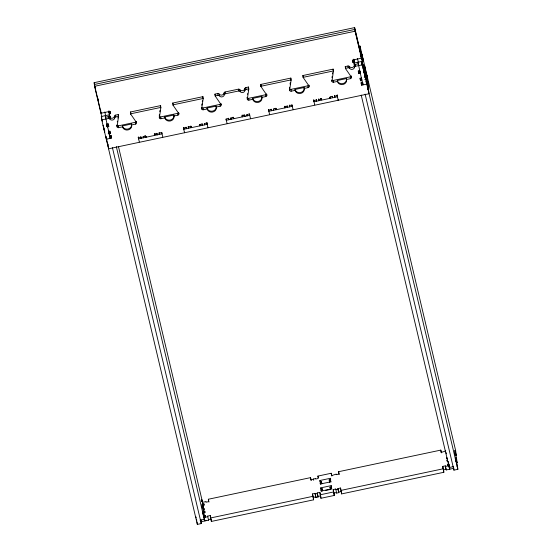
<?xml version="1.0" encoding="UTF-8"?>
<svg xmlns="http://www.w3.org/2000/svg" width="552" height="552" viewBox="0 0 552 552"><rect width="100%" height="100%" fill="white"/><g stroke="black" fill="none" stroke-linecap="round" stroke-linejoin="round"><path stroke-width="0.83" d="M103.514 127.015L103.189 125.269M359.78 71.111L360.194 73.112M117.3 121.826L117.39 121.198M117.852 118.052L117.942 117.417M118.218 115.534L118.314 114.899A1.332 1.187 -6.7 0 0 118.287 114.561L115.54 115.14A1.332 1.187 -6.7 0 0 114.492 116.168A2.663 2.374 -6.7 0 1 109.579 117.21A1.332 1.187 -6.7 0 0 108.171 116.7L108.385 118.507A1.332 1.187 -6.7 0 1 109.793 119.018A2.663 2.374 -6.7 0 0 114.706 117.983A1.332 1.187 -6.7 0 1 115.754 116.955L118.501 116.375A1.332 1.187 -6.7 0 1 118.521 116.713L117.052 126.787A1.332 1.187 -6.7 0 0 118.632 127.671L122.537 126.843A4.664 4.154 -6.7 0 0 128.05 129.927A4.664 4.154 -6.7 0 0 131.652 124.918L135.564 124.09A1.332 1.187 -6.7 0 0 136.592 122.661L136.489 121.75M159.245 115.402L159.335 114.775M159.797 111.621L159.976 110.365M160.349 107.847L160.625 105.956A1.332 1.187 -6.7 0 0 160.597 105.618L130.382 112.001L130.589 113.815A1.332 1.187 -6.7 0 0 130.727 114.133L136.592 122.661M178.807 112.918L178.903 113.712A1.332 1.187 -6.7 0 1 177.875 115.147L173.963 115.968A4.664 4.154 -6.7 0 1 170.361 120.978A4.664 4.154 -6.7 0 1 164.848 117.9L160.942 118.728A1.332 1.187 -6.7 0 1 159.362 117.845L160.832 107.771A1.332 1.187 -6.7 0 0 160.811 107.426L130.589 113.815M201.735 105.197L201.922 103.942M202.287 101.423L202.384 100.788M202.839 97.642L202.936 97.014A1.332 1.187 -6.7 0 0 202.908 96.669L172.693 103.058L173.038 105.19L178.903 113.712M221.131 104.086L221.214 104.77A1.332 1.187 -6.7 0 1 220.186 106.198L216.274 107.026A4.664 4.154 -6.7 0 1 212.672 112.035A4.664 4.154 -6.7 0 1 207.159 108.951L203.253 109.779A1.332 1.187 -6.7 0 1 201.673 108.903L203.143 98.822A1.332 1.187 -6.7 0 0 203.122 98.484L172.9 104.873A1.332 1.187 -6.7 0 0 173.038 105.19M247.551 94.295L247.648 93.661M248.103 90.514L248.2 89.886M248.379 88.624L248.566 87.368A1.332 1.187 -6.7 0 0 248.538 87.023L245.792 87.602A1.332 1.187 -6.7 0 0 244.75 88.63A2.663 2.374 -6.7 0 1 239.837 89.672A1.332 1.187 -6.7 0 0 238.423 89.162L225.119 91.977A1.332 1.187 -6.7 0 0 224.071 93.005A2.663 2.374 -6.7 0 1 219.158 94.047A1.332 1.187 -6.7 0 0 217.75 93.529L215.004 94.116L215.211 95.924A1.332 1.187 -6.7 0 0 215.349 96.248L221.214 104.77M266.726 94.102L266.844 95.123A1.332 1.187 -6.7 0 1 265.816 96.552L261.91 97.38A4.664 4.154 -6.7 0 1 258.308 102.389A4.664 4.154 -6.7 0 1 252.788 99.305L248.883 100.133A1.332 1.187 -6.7 0 1 247.31 99.25L248.779 89.176A1.332 1.187 -6.7 0 0 248.752 88.837L246.006 89.417A1.332 1.187 -6.7 0 0 244.964 90.445A2.663 2.374 -6.7 0 1 240.051 91.487A1.332 1.187 -6.7 0 0 238.636 90.976L225.326 93.785A1.332 1.187 -6.7 0 0 224.284 94.82A2.663 2.374 -6.7 0 1 219.372 95.855A1.332 1.187 -6.7 0 0 217.964 95.344L215.211 95.924M289.496 87.865L289.586 87.237M290.048 84.09L290.235 82.828M290.6 80.309L290.876 78.418A1.332 1.187 -6.7 0 0 290.849 78.08L260.634 84.47L260.848 86.278A1.332 1.187 -6.7 0 0 260.979 86.595L266.844 95.123M309.051 85.27L309.154 86.174A1.332 1.187 -6.7 0 1 308.126 87.609L304.221 88.437A4.664 4.154 -6.7 0 1 300.619 93.44A4.664 4.154 -6.7 0 1 295.099 90.362L291.194 91.19A1.332 1.187 -6.7 0 1 289.621 90.307L291.09 80.233A1.332 1.187 -6.7 0 0 291.063 79.888L260.848 86.278M331.993 77.659L332.173 76.404M332.545 73.885L332.725 72.622M333.097 70.104L333.187 69.476A1.332 1.187 -6.7 0 0 333.16 69.131L302.945 75.52L303.158 77.335A1.332 1.187 -6.7 0 0 303.289 77.653L309.154 86.174M351.431 76.894L351.465 77.232A1.332 1.187 -6.7 0 1 350.437 78.667L346.532 79.488A4.664 4.154 -6.7 0 1 342.93 84.497A4.664 4.154 -6.7 0 1 337.41 81.42L333.505 82.241A1.332 1.187 -6.7 0 1 331.931 81.365L333.401 71.291A1.332 1.187 -6.7 0 0 333.373 70.946L303.158 77.335M101.851 117.093L94.571 86.298L94.144 82.676L354.653 27.6L361.029 54.565M94.571 86.298L355.081 31.222L354.653 27.6M358.565 46.43L360.035 46.12L455.648 450.598L456.207 455.331L455.227 455.538M359.614 51.053L360.594 50.846L360.035 46.12M360.27 54.531L361.008 54.372L362.098 58.995L361.367 59.154M361.194 54.738L361.926 54.586L363.354 60.968L361.801 54.241L361.926 54.586M361.229 54.876L361.96 54.717L362.071 55.628L361.332 55.78M360.704 55.676L361.684 55.469L360.594 50.846M361.305 55.648L362.036 55.49M360.704 56.835L361.684 56.635L361.553 55.524L361.829 56.684L360.849 56.884M108.53 111.366L109.261 111.207L109.406 112.415L108.427 112.622M361.222 57.939L361.953 57.787L361.684 56.635M100.802 112.056L101.188 113.215M100.947 113.263L110.062 111.338L110.614 113.65L109.31 113.926L109.096 112.111L110.4 111.835L110.614 113.65M353.97 60.34L352.673 60.616L352.887 62.431L354.184 62.155L353.832 59.133M361.877 59.802L363.099 59.533L363.202 60.437L362.471 60.603M200.749 519.715L201.252 523.572L197.347 524.4L101.734 119.915L101.326 116.493L109.144 114.844L109.862 117.873M354.598 66.33L354.018 63.073L361.836 61.424L362.926 66.04L362.436 66.143M108.992 116.444L109.855 116.237L110 117.445L109.51 117.548M361.815 62.969L362.547 62.811L355.081 31.222M109.144 114.844L109.33 116.437L105.425 117.279L105.584 117.955M345.255 66.578L348.001 65.998A1.332 1.187 -6.7 0 1 349.409 66.509A2.663 2.374 -6.7 0 0 354.322 65.467A1.332 1.187 -6.7 0 1 355.371 64.439L355.585 66.254A1.332 1.187 -6.7 0 0 354.536 67.282A2.663 2.374 -6.7 0 1 349.623 68.317A1.332 1.187 -6.7 0 0 348.215 67.806L345.469 68.386L345.255 66.578A1.332 1.187 -6.7 0 0 345.386 66.895L345.752 67.427M354.205 64.667L358.117 63.839L358.276 64.529M109.089 117.259L109.82 117.1L109.724 116.286L110 117.445M361.781 63.832L362.512 63.68L362.416 62.866L362.692 64.018L361.96 64.177M101.734 119.915L108.385 118.507M355.585 66.254L362.236 64.846L361.836 61.424M361.808 65.039L362.788 64.832L362.512 63.68M363.609 65.584L364.589 65.371L365.417 70.104L364.686 70.263M364.147 67.316L364.796 67.178L367.073 76.811M362.56 67.993L364.127 67.661L363.506 64.75L364.624 71.891L364.555 71.291M364.141 67.951L364.872 67.792M364.127 69.759L365.348 69.504L365.417 70.104M108.178 123.869L106.915 124.483L106.846 123.917M360.29 72.415L360.152 73.375L358.848 73.651L358.303 71.339L359.566 70.725M103.196 125.283L103.548 125.614M106.722 124.945L107.102 124.455L107.564 126.787M359.794 71.022L360.152 71.367M363.568 70.642L365.251 76.963L363.809 70.594M103.583 125.759L103.445 126.718M106.757 125.09L108.468 124.724M358.848 73.651L358.634 71.836L360.18 71.512M363.602 70.787L363.954 71.643L363.464 71.746M106.833 125.849L107.316 125.746M363.43 71.601L363.92 71.498M106.867 125.994L107.35 125.89L107.461 126.794L108.765 126.518L108.585 125.049M106.46 126.47L108.019 126.139M117.052 126.787L116.838 124.98A1.332 1.187 -6.7 0 0 118.418 125.856L135.35 122.275A1.332 1.187 -6.7 0 0 136.192 121.744M159.28 116.341A1.332 1.187 -6.7 0 0 160.729 116.914L177.661 113.332A1.332 1.187 -6.7 0 0 178.572 112.691M201.735 107.585A1.332 1.187 -6.7 0 0 203.039 107.971L219.972 104.39A1.332 1.187 -6.7 0 0 220.979 103.521M247.31 99.25L247.096 97.442A1.332 1.187 -6.7 0 0 248.669 98.318L265.602 94.744A1.332 1.187 -6.7 0 0 266.512 94.102M289.531 88.803A1.332 1.187 -6.7 0 0 290.98 89.376L307.912 85.795A1.332 1.187 -6.7 0 0 308.823 85.153M331.987 80.054A1.332 1.187 -6.7 0 0 333.291 80.433L350.223 76.852A1.332 1.187 -6.7 0 0 351.265 75.865L351.348 76.21M122.537 126.843L122.434 125.939L131.548 124.007L131.652 124.918M164.848 117.9L164.744 116.989L173.859 115.064L173.963 115.968M207.159 108.951L207.055 108.047L216.17 106.122L216.274 107.026M252.788 99.305L252.685 98.401L261.8 96.476L261.91 97.38M295.099 90.362L294.996 89.459L304.111 87.526L304.221 88.437M337.41 81.42L337.306 80.509L346.421 78.584L346.532 79.488M365.797 74.665L366.528 74.513L367.149 77.425L366.418 77.577M365.624 75.32L366.866 75.01L367.149 77.425M104.721 130.576L104.604 131.604M364.499 75.652L364.982 75.548L365.093 76.459L364.603 76.562M364.244 77.232L365.803 76.9L365.734 76.293M109.862 130.996L108.599 131.611L108.537 131.1M360.532 80.778L360.318 78.964L361.622 78.688L361.836 80.502L360.532 80.778L359.987 78.467L361.291 78.191L361.243 77.791M110.276 132.176L110.448 133.646L109.144 133.922L108.93 132.107L110.152 131.852M108.192 133.791L109.751 133.46M364.789 79.543L366.356 79.212L366.066 76.797M111.318 136.606L111.497 138.076L106.281 139.18L106.246 136.71M110.911 135.426L109.648 136.04L109.579 135.475M365.776 81.841L366.507 81.689L366.79 84.104L361.581 85.208L361.036 82.897L362.298 82.282M366.694 82.055L367.798 81.799L366.707 77.176M106.398 137.296L106.212 137.965M109.655 136.606L111.283 136.268M361.581 85.208L361.367 83.393L362.995 83.048M366.721 83.262L367.942 83.007L367.798 81.799M106.86 139.628L106.791 139.021M366.321 84.152L367.052 84.001L366.88 84.656M367.528 87.037L368.26 86.885L368.536 88.037L368.674 89.251L367.942 89.403M367.804 88.196L368.536 88.037M107.799 144.686L107.971 144.031M367.508 89.162L368.239 89.01L368.308 89.61L367.818 89.714M139.345 141.954L138.297 137.669L140.898 137.117L140.843 136.668M143.196 136.572L143.341 137.814L143.071 136.661L145.638 135.771M155.45 133.86A1 0.455 -13.3 0 1 154.525 134.515L154.629 135.426L154.36 134.274L156.961 133.722L156.913 133.267M159.211 132.721L159.411 134.419L159.135 133.267L161.701 132.37M184.471 132.176L184.54 132.749L183.45 128.126L186.017 127.236M188.308 126.684L188.501 128.271L188.225 127.112L190.833 126.56L190.778 126.111M200.555 124.497A1 0.455 -13.3 0 1 199.679 124.973L199.79 125.884L199.513 124.724L202.08 123.834M204.392 123.4L204.564 124.876L204.288 123.717L206.855 122.827M227.051 123.413L225.996 119.128L228.562 118.238M230.874 117.804L231.047 119.273L230.777 118.121L233.337 117.231M242.901 115.085A1 0.455 -13.3 0 1 243.08 115.534A1 0.455 -13.3 0 1 242.231 115.982L242.335 116.886L242.066 115.734L244.626 114.844M246.951 114.519L247.11 115.879L246.841 114.719L249.407 113.829M269.604 114.416L268.548 110.131L271.156 109.579L271.101 109.13M273.454 109.034L273.599 110.276L273.323 109.123L275.89 108.233M285.674 106.246A1 0.455 -13.3 0 1 284.777 106.984L284.887 107.895L284.611 106.736L287.219 106.184L287.164 105.736M289.462 105.184L289.662 106.881L289.386 105.729L291.953 104.839M314.757 104.866L313.702 100.588L316.31 100.036L316.255 99.581M318.552 99.036L318.752 100.733L318.476 99.574L321.085 99.029L321.029 98.573M330.848 96.862A1 0.455 -13.3 0 1 329.93 97.435L330.041 98.346L329.765 97.193L332.332 96.296M334.629 95.751L334.816 97.338L334.546 96.179L337.148 95.627L337.093 95.179M191.537 126.691L190.999 126.808A1 0.455 -13.3 0 1 190.019 126.677M321.795 99.153L321.25 99.27A1 0.455 -13.3 0 1 320.243 99.105M108.468 148.053L108.523 146.342M368.543 91.37L369.067 93.736L108.558 148.812L108.489 148.205M201.204 500.16L201.935 500.002L202.211 501.161L201.342 501.368M201.404 500.712L202.135 500.554L118.528 146.866M203.371 507.543L202.349 502.368L205.951 501.602L206.027 502.21L208.628 501.658L208.345 499.243L310.555 477.632L311.211 480.406M310.555 477.632L310.838 480.054L315.53 478.439L315.599 479.046L318.207 478.494L317.917 476.079L331.228 473.264L331.883 476.038M331.228 473.264L331.517 475.679L336.209 474.071L336.278 474.672L338.887 474.12L338.597 471.705L440.806 450.101L441.462 452.868M445.788 450.901L441.089 452.516L440.806 450.101M202.549 504.079L203.854 503.803L204.185 505.19M201.687 504.286L202.418 504.128L202.846 505.936M454.379 450.867L455.648 450.598M201.832 505.494L202.563 505.342L202.418 504.128M202.694 505.287L203.998 505.011L203.854 503.803M321.857 483.517L321.367 481.434L320.063 481.71L319.925 480.502L330.344 478.301L330.669 479.688M454.524 452.074L455.255 451.916L455.117 450.708L456.207 455.331M202.439 505.991L202.929 505.887M201.963 506.598L202.694 506.446L202.963 507.598L202.101 507.812M454.655 453.178L455.386 453.026L455.662 454.179L454.793 454.386M202.101 506.646L202.839 506.494L202.563 505.342M329.641 482.276L329.185 479.785L330.482 479.509L330.344 478.301M454.8 453.226L455.531 453.075L455.255 451.916M329.316 480.889L330.613 480.613L330.758 481.827L320.339 484.028L320.195 482.821L321.499 482.545L321.367 481.434M202.784 508.909L204.412 508.537L204.55 509.744L203.253 510.02L203.909 513.498M203.419 511.421L204.716 511.145L205.047 512.532M202.549 511.628L203.288 511.469L203.971 514.361M455.248 458.201L455.98 458.05L457.07 462.673L456.338 462.824M202.95 512.484L203.929 512.277L203.619 510.979M455.642 459.064L456.621 458.857L455.386 453.026M202.694 512.836L203.426 512.677L203.288 511.469M203.557 512.629L204.861 512.353L204.716 511.145M322.658 490.976L322.23 488.775L320.926 489.051L320.788 487.844L331.207 485.643L331.538 487.03M455.386 459.416L456.118 459.257L455.98 458.05M202.791 513.65L203.522 513.491L203.798 514.65L202.936 514.857M455.483 460.23L456.214 460.071L456.49 461.231L455.628 461.437M202.97 513.988L203.702 513.836L203.426 512.677M330.469 489.327L330.048 487.126L331.352 486.85L331.207 485.643M455.662 460.568L456.394 460.416L456.118 459.257M330.144 487.94L331.448 487.664L331.586 488.872L321.167 491.073L321.022 489.865L322.327 489.589L322.23 488.775M203.936 515.858L205.24 515.582L205.572 516.969M449.004 465.702L448.955 465.295L447.658 465.571L447.513 464.363L448.817 464.087M203.398 516.299L204.378 516.092M325.611 490.466L329.62 489.617M203.364 516.417L203.854 516.313L204.951 520.936L204.902 520.536L206.207 520.26M448.873 465.75L448.976 464.494M205.24 515.582L205.385 516.789L204.081 517.065L204.13 517.466L207.731 516.707L207.662 516.106L210.264 515.554L210.595 516.941M210.264 515.554L211.368 521.433L313.577 499.829L312.473 493.943L315.075 493.391L315.972 497.462L318.124 497.007L317.234 492.936L319.843 492.384L320.498 495.158M319.843 492.384L320.947 498.27L334.257 495.454L333.153 489.576L335.754 489.024L336.644 493.095L338.804 492.639L337.914 488.568L340.522 488.016L340.846 489.403M340.522 488.016L341.626 493.902L443.829 472.291L442.725 466.406L445.333 465.86L446.223 469.931L453.73 468.337L453.599 467.765M203.509 517.624L203.998 517.521L203.854 516.313M315.972 497.462L315.151 493.999L317.31 493.543L317.234 492.936M337.914 488.568L337.983 489.169L335.83 489.624L335.754 489.024M446.223 469.931L445.402 466.461L449.121 465.702M204.026 518.728L204.343 519.28L200.431 520.108L200.383 519.694M449.638 466.806L449.149 466.909L449.218 467.509L453.13 466.688L453.082 466.309M210.547 517.969L312.756 496.358M320.125 494.806L333.436 491.991M340.805 490.431L443.014 468.827M200.121 520.308L201.094 520.101M456.718 466.06L457.449 465.902L456.214 460.071M313.577 499.829L313.294 497.414L315.896 496.862M318.055 496.407L320.664 495.855L320.947 498.27M334.257 495.454L333.974 493.039L336.575 492.487L336.644 493.095M338.735 492.032L341.336 491.48L341.626 493.902M443.829 472.291L443.546 469.876L446.154 469.324M211.368 521.433L211.085 519.018L208.477 519.57L208.552 520.177L201.038 521.764L200.562 519.742M365.107 94.102L453.944 470.152L457.856 469.324L457.449 465.902M345.469 68.386A1.332 1.187 -6.7 0 0 345.6 68.71L351.465 77.232M302.945 75.52A1.332 1.187 -6.7 0 0 303.076 75.838L303.441 76.376M260.634 84.47A1.332 1.187 -6.7 0 0 260.765 84.787L261.13 85.319M215.004 94.116A1.332 1.187 -6.7 0 0 215.135 94.433L215.501 94.965M173.19 103.907L172.824 103.376A1.332 1.187 -6.7 0 1 172.693 103.058M130.382 112.001A1.332 1.187 -6.7 0 0 130.513 112.325L130.879 112.856M104.618 131.68L104.728 132.052L104.687 131.638M367.666 81.848L367.942 83.007M363.575 65.35L367.039 79.992M361.243 56.38L354.867 29.415L94.357 84.484L100.733 111.449M363.789 67.165L367.252 81.799M364.003 68.979L366.28 78.605M365.803 76.9L366.356 79.212M367.584 84.629L368.674 89.251M366.507 81.689L368.853 91.922M362.236 64.846L457.856 469.324M358.4 62.624L357.489 58.54M358.082 62.893L357.931 62.245L362.885 84.932L362.616 82.669M359.904 71.422L360.09 72.202M361.622 78.688L361.781 79.35M362.436 82.117L362.83 83.773M453.323 466.606L453.461 467.185M358.434 70.973L358.634 71.836M360.118 78.094L360.318 78.964M361.16 82.524L361.367 83.393M354.736 64.467L353.584 59.368M354.653 64.736L354.66 65.026M448.5 462.155L448.403 461.727L448.5 462.555M354.018 63.073L354.632 65.674M448.783 463.942L449.073 465.17M448.735 464.542L449.073 465.991M449.169 466.392L449.825 469.166L449.776 468.765M449.218 467.509L361.215 95.082M447.01 458.705L446.685 457.318L446.823 458.526M447.32 461.313L446.989 459.926L447.134 461.134M352.887 62.431L352.335 60.12L361.457 58.188L361.008 54.372M447.513 464.363L447.844 465.75M442.725 466.406L443.546 469.876M337.258 95.192L337.362 95.62M337.148 95.627L338.238 100.25L338.176 99.684M332.373 96.641L332.608 97.456M321.195 98.58L321.45 99.67M321.402 99.926L321.085 99.029M316.31 100.036L316.579 101.188L316.393 99.608M313.853 100.015L314.185 101.402M291.994 105.177L293.05 109.462M287.219 106.184L287.488 107.343L287.357 106.212M284.722 106.294L284.977 107.378M284.777 106.984L284.935 107.633M275.068 108.482A1 0.455 -13.3 0 0 276.097 108.82L276.248 109.468M275.931 108.571L276.2 109.731L276.097 108.82M271.156 109.579L271.425 110.738L271.363 110.172M268.762 110.124L268.61 109.475L268.824 111.283L292.263 106.329L292.125 105.121M338.597 471.705L339.252 474.478M249.442 114.174L250.498 118.452M337.983 489.169L338.804 492.639M244.667 115.182L244.943 116.334L244.86 115.658M333.153 489.576L333.974 493.039M330.613 480.613L330.945 481.999M331.448 487.664L331.773 489.051M329.185 479.785L329.675 481.861M242.121 115.078L242.376 116.161M330.048 487.126L330.372 488.513M242.231 115.982L242.383 116.631M321.499 482.545L321.823 483.931M319.925 480.502L320.25 481.889M320.195 482.821L320.526 484.207M233.544 117.341L233.744 118.211M232.647 117.286A1 0.455 -13.3 0 0 232.661 117.762A1 0.455 -13.3 0 0 233.544 117.817L233.703 118.466M233.379 117.569L233.655 118.721L233.544 117.817M320.788 487.844L321.112 489.231M317.917 476.079L318.249 477.466M321.022 489.865L321.354 491.252M228.604 118.576L228.88 119.736L228.714 118.376M317.31 493.543L318.124 497.007M313.37 478.894L313.702 480.281M312.473 493.943L313.294 497.414M207.007 122.723L207.11 123.158M206.897 123.165L207.987 127.788L207.918 127.222M202.122 124.179L202.391 125.332L202.232 123.972M199.679 124.973L199.831 125.628M190.944 126.118L191.199 127.208M191.151 127.464L190.833 126.56M186.052 127.574L186.328 128.726L186.155 127.257M183.602 127.553L183.926 128.94M183.561 127.684L183.864 128.982M161.743 132.715L162.792 136.993M156.961 133.722L157.237 134.881L157.12 133.86M154.47 133.825L154.726 134.916M154.525 134.515L154.677 135.171M144.81 136.068A1 0.455 -13.3 0 0 145.838 136.351L145.997 137.006M145.673 136.109L145.949 137.262L145.838 136.358M140.898 137.117L141.174 138.276L141.036 137.144M138.407 137.227L138.511 137.662M208.345 499.243L209.001 502.016M207.662 516.106L208.552 520.177M202.839 504.445L201.935 500.002M202.95 506.37L203.412 508.323M109.061 111.069L109.427 112.608M203.467 510.324L202.694 506.446M203.253 510.02L203.909 512.794M110.4 118.542L108.71 111.131M109.82 117.1L109.993 117.824M204.454 518.024L203.522 513.491M109.33 116.437L109.724 118.093M204.343 519.28L116.306 146.549M108.378 123.986L108.482 124.421M111.111 135.544L111.214 135.978M108.213 124.207L108.765 126.518M109.903 131.335L110.448 133.646M110.945 135.764L111.497 138.076M105.708 116.051L104.797 111.959M105.391 116.32L105.232 115.665L110.193 138.352L109.924 136.089M106.991 123.903L107.688 126.863M108.93 132.107L109.351 133.874M109.745 135.537L110.138 137.2M201.252 523.572L112.429 147.681M94.144 82.676L94.723 85.125M95.11 86.761L95.689 89.21M97.814 98.201L98.587 101.465M100.547 109.662L100.754 110.531M101.161 112.263L101.32 112.912M101.326 116.493L101.837 118.659M102.161 120.032L102.403 121.047M195.988 516.934L196.229 517.942M196.533 519.246L196.788 520.329M105.998 136.765L106.274 137.917M107.73 144.079L107.902 144.803M108.171 145.963L108.275 146.39M103.307 125.67L103.493 126.449M103.693 127.312L104.093 128.989M104.19 129.423L104.597 131.176M106.357 138.573L106.84 140.615M106.915 140.932L107.357 142.809M107.433 143.12L107.923 145.19M108.061 145.79L108.344 146.998M103.541 127.132L104.583 131.528M456.621 458.857L457.07 462.673M455.531 453.075L455.662 454.179M456.394 460.416L456.49 461.231M453.696 468.006L453.944 470.152M446.126 452.585L446.271 453.792M445.333 465.86L445.402 466.461M367.528 80.64L368.405 88.092M367.252 79.488L366.638 76.569L368.205 87.54L368.129 86.94M361.684 55.469L361.829 56.684M361.953 57.787L362.098 58.995M362.547 62.811L362.692 64.018M362.788 64.832L362.926 66.04M358.248 70.884L358.303 71.339M354.322 65.467L354.536 67.282M349.409 66.509L349.623 68.317M350.223 76.852L350.437 78.667M348.001 65.998L348.215 67.806M345.386 66.895L345.6 68.71M337.21 94.972L337.424 96.779L313.978 101.74L313.764 99.926M333.16 69.131L333.401 71.291M333.291 80.433L333.505 82.241M334.491 95.731L334.546 96.179M331.807 80.344L331.931 81.365M332.47 96.324L332.58 97.228M318.428 99.125L318.476 99.574M313.646 100.133L313.702 100.588M307.912 85.795L308.126 87.609M303.076 75.838L303.289 77.653M290.849 78.08L291.09 80.233M290.98 89.376L291.194 91.19M289.524 89.514L289.621 90.307M289.324 105.163L289.386 105.729M284.563 106.281L284.611 106.736M315.075 493.391L315.151 493.999M265.602 94.744L265.816 96.552M260.765 84.787L260.979 86.595M248.538 87.023L248.779 89.176M248.669 98.318L248.883 100.133M249.573 114.119L249.718 115.327L226.272 120.281L226.127 119.073M245.792 87.602L246.006 89.417M244.75 88.63L244.964 90.445M239.837 89.672L240.051 91.487M238.423 89.162L238.636 90.976M225.119 91.977L225.326 93.785M224.071 93.005L224.284 94.82M219.158 94.047L219.372 95.855M219.972 104.39L220.186 106.198M217.75 93.529L217.964 95.344M215.135 94.433L215.349 96.248M207.028 123.11L207.166 124.317L183.719 129.271L183.581 128.064M202.908 96.669L203.143 98.822M203.039 107.971L203.253 109.779M201.556 107.881L201.673 108.903M188.17 126.663L188.225 127.112M177.661 113.332L177.875 115.147M160.597 105.618L160.832 107.771M160.729 116.914L160.942 118.728M161.867 132.653L162.012 133.867L138.566 138.821L138.352 137.006M159.259 116.941L159.362 117.845M203.246 506.474L203.419 507.93M159.079 132.811L159.135 133.267M202.135 500.554L202.211 501.161M202.839 506.494L202.963 507.598M203.702 513.836L203.798 514.65M154.305 133.819L154.36 134.274M197.05 521.895L197.347 524.4M138.241 137.213L138.297 137.669M135.35 122.275L135.564 124.09M130.513 112.325L130.727 114.133M118.287 114.561L118.521 116.713M118.418 125.856L118.632 127.671M115.54 115.14L115.754 116.955M114.492 116.168L114.706 117.983M109.579 117.21L109.793 119.018M102.292 120.06L102.396 120.888M100.519 109.641L100.754 111.594M131.548 124.007A4.664 4.154 -6.7 0 1 127.947 129.016A4.664 4.154 -6.7 0 1 122.434 125.939M173.859 115.064A4.664 4.154 -6.7 0 1 170.257 120.074A4.664 4.154 -6.7 0 1 164.744 116.989M216.17 106.122A4.664 4.154 -6.7 0 1 212.568 111.131A4.664 4.154 -6.7 0 1 207.055 108.047M261.8 96.476A4.664 4.154 -6.7 0 1 258.198 101.485A4.664 4.154 -6.7 0 1 252.685 98.401M304.111 87.526A4.664 4.154 -6.7 0 1 300.509 92.536A4.664 4.154 -6.7 0 1 294.996 89.459M346.421 78.584A4.664 4.154 -6.7 0 1 342.82 83.593A4.664 4.154 -6.7 0 1 337.306 80.509M320.401 98.691A1 0.455 -13.3 0 1 320.615 98.553"/></g></svg>
